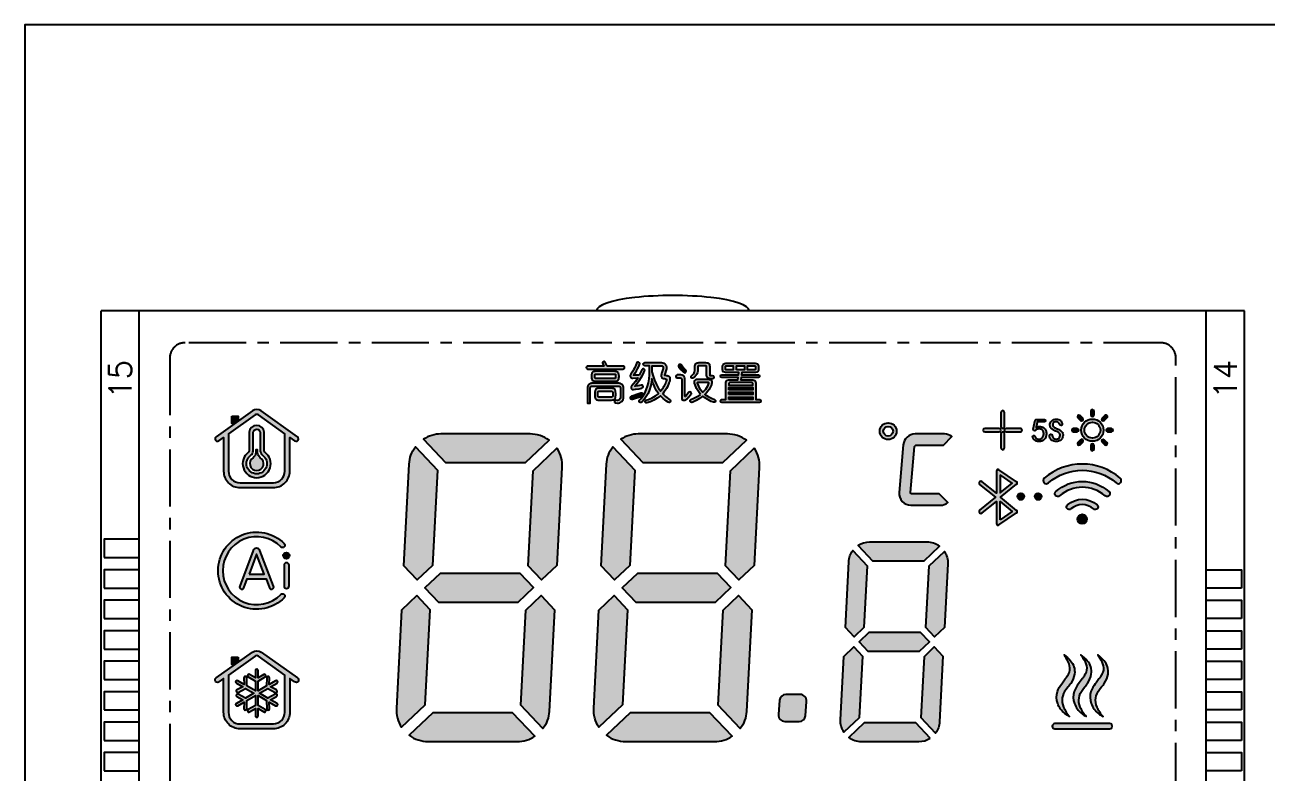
# Model space of a CAD drawing. Header units: millimetres. Extents: x -41 to 727, y -91 to 104.
# Drawn here: x 441.6 to 604.5, y 5.9 to 104 of the extents above; entities that cross this region are included whole.
import ezdxf
from ezdxf.enums import TextEntityAlignment as Align

# ---------------------------------------------------------------- set-up
doc = ezdxf.new("R2010")
doc.units = ezdxf.units.MM
doc.header["$LTSCALE"] = 3
doc.header["$MEASUREMENT"] = 0
doc.linetypes.add('CENTER', pattern=[2, 1.25, -0.25, 0.25, -0.25])
doc.layers.add('VA', color=5, linetype='Continuous')
doc.styles.add('ROMANS', font='romans.shx')

msp = doc.modelspace()

# ---------------------------------------------------------------- hatches: boundary and pattern name
h = msp.add_hatch(color=256)
h.dxf.hatch_style = 1
h.paths.add_polyline_path([(520.119, 59.183, -0.4142136), (520.319, 58.983), (520.319, 58.98, -0.4142136), (520.119, 58.78), (515.508, 58.78, -0.4142136), (515.308, 58.98), (515.308, 58.983, -0.4142136), (515.508, 59.183), (517.612, 59.183), (517.466, 59.463, -0.3879627), (517.536, 59.724), (517.567, 59.744, -0.4413695), (517.795, 59.683), (518.015, 59.26), (518.035, 59.183)])
h = msp.add_hatch(color=256)
h.dxf.hatch_style = 1
h.paths.add_polyline_path([(522.47, 58.415), (522.603, 58.699, -1), (522.962, 58.53), (522.796, 58.185), (522.63, 57.891), (522.278, 57.321), (521.99, 56.918), (521.663, 56.534, 0.0186718), (522.497, 56.675), (522.519, 56.679, -1), (522.595, 56.271), (522.239, 56.207), (521.74, 56.131), (521.501, 56.091, -0.742938), (521.26, 56.58), (521.452, 56.783), (521.759, 57.167), (522.086, 57.609), (521.412, 57.576, -0.6313318), (521.133, 58.094, 0.0140264), (521.496, 58.673, 0.0647316), (521.896, 59.529, -1.0691364), (522.303, 59.398, -0.0609235), (521.716, 58.3), (521.579, 58.082), (521.51, 57.974), (522.239, 57.974)])
h = msp.add_hatch(color=256)
h.dxf.hatch_style = 1
h.paths.add_polyline_path([(523.261, 54.327, -1), (523.136, 54.679), (523.487, 54.806), (523.948, 55.017), (524.39, 55.267), (524.774, 55.535), (524.793, 55.555), (524.524, 55.939), (524.294, 56.361), (524.102, 56.822), (524.097, 56.839, -0.0035211), (523.891, 57.513), (523.852, 56.995), (523.737, 56.495), (523.603, 56.035), (523.411, 55.593), (523.18, 55.19), (522.892, 54.787), (522.579, 54.437, -0.5960355), (522.241, 54.511, -0.2729123), (522.291, 54.704), (522.489, 54.902), (522.758, 55.247), (522.988, 55.631), (523.18, 56.054), (523.353, 56.515), (523.468, 56.975), (523.545, 57.494), (523.583, 58.031), (523.583, 59.222), (522.988, 59.222, -1), (522.991, 59.625), (525.176, 59.625, -0.4988755), (525.809, 58.792), (525.584, 57.998, -0.0060088), (525.81, 57.953), (525.927, 57.924), (525.985, 57.907), (526.041, 57.886, -0.3053892), (526.274, 57.601, -0.1281547), (526.137, 56.918), (525.945, 56.457, -0.0450918), (525.331, 55.535), (525.715, 55.19), (526.261, 54.761, -0.4159007), (526.313, 54.481, -0.4041159), (526.04, 54.427), (525.811, 54.575), (525.407, 54.902), (525.023, 55.267), (524.601, 54.959), (524.159, 54.691), (523.718, 54.479)])
h.paths.add_polyline_path([(524.716, 56.399), (524.505, 56.822), (524.313, 57.302), (524.14, 57.839), (523.967, 58.435), (523.967, 59.222), (525.12, 59.222, -0.5220244), (525.372, 58.859), (525.258, 58.465, 0.0452674), (525.131, 57.994), (525.125, 57.935), (525.124, 57.876, 0.3547982), (525.313, 57.591, 0.0011993), (525.804, 57.455, -0.3757653), (525.833, 57.411, -0.0187312), (525.796, 57.205, -0.1139991), (525.05, 55.886), (524.927, 56.054)])
h = msp.add_hatch(color=256)
h.dxf.hatch_style = 1
h.paths.add_polyline_path([(528.363, 58.63, -0.97673), (528.056, 58.366), (527.769, 58.684), (527.436, 59.036, -1.0026166), (527.749, 59.331), (527.942, 59.126), (528.287, 58.723)])
h = msp.add_hatch(color=256)
h.dxf.hatch_style = 1
h.paths.add_polyline_path([(531.842, 57.935, -0.9959682), (531.845, 57.509), (531.844, 57.509, -0.0163389), (531.583, 57.514), (531.512, 57.52), (531.442, 57.53), (531.374, 57.545, -0.2787801), (531.124, 57.759, -0.0582299), (531.087, 57.926), (531.071, 58.07), (531.071, 59.114, 0.4335865), (530.971, 59.222), (530.04, 59.222, 0.4181702), (529.94, 59.12, -0.0088838), (529.939, 58.786), (529.932, 58.654), (529.92, 58.522, -0.1875795), (529.548, 57.766, -0.0165763), (529.383, 57.626, -1.1166465), (529.141, 57.945, 0.1852404), (529.499, 58.41, 0.0674022), (529.545, 58.737), (529.546, 58.866, -0.0248368), (529.555, 59.136), (529.564, 59.207), (529.577, 59.278), (529.596, 59.345, -0.3002163), (529.858, 59.597, -0.0278271), (530.054, 59.625), (530.956, 59.625), (531.1, 59.612), (531.17, 59.601), (531.237, 59.585, -0.3243487), (531.475, 59.316, -0.0504411), (531.494, 59.121), (531.494, 58.127, 0.0123545), (531.514, 57.95, 0.0340918)])
h = msp.add_hatch(color=256)
h.dxf.hatch_style = 1
h.paths.add_polyline_path([(537.67, 58.367, -0.0641831), (537.37, 58.325), (535.723, 58.325), (535.684, 58.025), (537.846, 58.025, -0.4203569), (538.032, 57.843, -0.4142136), (537.85, 57.661), (535.636, 57.661), (535.599, 57.381), (537.023, 57.381, -0.012796), (537.17, 57.369, -0.3610414), (537.523, 57.069, -0.0453949), (537.541, 56.904), (537.541, 54.767), (538.041, 54.767, -1), (538.04, 54.403), (533.069, 54.403, -1), (533.068, 54.767), (533.606, 54.767), (533.606, 56.882), (533.608, 56.933), (533.612, 56.996, -0.3892403), (533.965, 57.367, -0.02002), (534.143, 57.381), (535.196, 57.381), (535.239, 57.661), (533.107, 57.661, -1), (533.106, 58.025), (535.294, 58.025), (535.34, 58.325), (533.7, 58.325), (533.639, 58.329), (533.57, 58.335, -0.1627333), (533.284, 58.434, -0.1358484), (533.2, 58.587, -0.097156), (533.173, 59.151), (533.185, 59.21), (533.202, 59.269, -0.2783089), (533.437, 59.514, -0.076953), (533.758, 59.551), (537.313, 59.551), (537.464, 59.543, -0.157647), (537.755, 59.452, -0.1327607), (537.854, 59.307, -0.134383), (537.893, 58.686), (537.881, 58.625), (537.864, 58.566, -0.2618114)])
h.paths.add_polyline_path([(534.028, 56.055), (534.028, 56.364), (537.138, 56.364), (537.138, 56.055)])
h.paths.add_polyline_path([(537.038, 57.018, -0.4142136), (537.138, 56.918), (537.138, 56.688), (534.028, 56.688), (534.028, 56.918, -0.4142136), (534.128, 57.018)])
h.paths.add_polyline_path([(534.028, 55.421), (534.028, 55.731), (537.138, 55.731), (537.138, 55.421)])
h.paths.add_polyline_path([(534.028, 54.767), (534.028, 55.097), (537.138, 55.097), (537.138, 54.767)])
h.paths.add_polyline_path([(537.516, 59.091), (537.516, 58.785, -0.4142136), (537.416, 58.685), (536.476, 58.685), (536.476, 59.191), (537.416, 59.191, -0.4142136)])
h.paths.add_polyline_path([(534.998, 58.685), (534.998, 59.191), (536.073, 59.191), (536.073, 58.685)])
h.paths.add_polyline_path([(533.555, 58.785), (533.555, 59.091, -0.4142136), (533.655, 59.191), (534.594, 59.191), (534.594, 58.685), (533.655, 58.685, -0.4142136)])
h = msp.add_hatch(color=256)
h.dxf.hatch_style = 1
h.paths.add_polyline_path([(519.014, 57.148), (516.575, 57.148, -0.0404817), (516.299, 57.184, -0.2430771), (516.099, 57.346, -0.0854484), (516.046, 57.573, -0.0562072), (516.045, 58.095), (516.057, 58.162), (516.073, 58.228, -0.2850464), (516.305, 58.491, -0.0689949), (516.633, 58.531), (518.956, 58.531, -0.0430384), (519.234, 58.505, -0.2893877), (519.5, 58.28, -0.0865552), (519.559, 57.887, -0.0227862), (519.549, 57.629), (519.542, 57.56), (519.532, 57.491), (519.518, 57.425, -0.2916762), (519.309, 57.189, -0.0667477)])
h.paths.add_polyline_path([(519.059, 57.548), (516.53, 57.548, -0.4142136), (516.43, 57.648), (516.43, 58.031, -0.4142136), (516.53, 58.131), (519.059, 58.131, -0.4142136), (519.159, 58.031), (519.159, 57.648, -0.4142136)])
h = msp.add_hatch(color=256)
h.dxf.hatch_style = 1
h.paths.add_polyline_path([(528.713, 55.693, -1.0569177), (529.042, 55.447), (528.729, 55.075, -0.0461129), (528.427, 54.795, -0.2141189), (528.006, 54.684, -0.3824432), (527.834, 54.874), (527.827, 54.959), (527.827, 57.398), (527.815, 57.503, 0.3345626), (527.732, 57.591), (527.615, 57.609), (527.241, 57.609, -1), (527.241, 58.012), (527.711, 58.012, -0.0715744), (528.012, 57.943, -0.2783529), (528.205, 57.692, -0.0267985), (528.23, 57.494), (528.23, 55.246, 0.7174827), (528.351, 55.205), (528.633, 55.574)])
h = msp.add_hatch(color=256)
h.dxf.hatch_style = 1
h.paths.add_polyline_path([(530.303, 55.459), (530.015, 55.823), (529.766, 56.246), (529.574, 56.707), (529.505, 56.918, -0.5223109), (529.883, 57.455), (531.282, 57.455), (531.4, 57.443), (531.467, 57.433), (531.531, 57.42, -0.296716), (531.756, 57.217, -0.1154292), (531.765, 56.924, -0.0645782), (531.639, 56.54), (531.417, 56.111), (531.056, 55.655, -0.0315993), (530.879, 55.459), (531.302, 55.19), (531.743, 54.959), (532.137, 54.779, -0.4118997), (532.239, 54.524, -0.4059234), (531.988, 54.419), (531.686, 54.537), (531.244, 54.767), (530.822, 55.055), (530.61, 55.209), (530.15, 54.902), (529.708, 54.652), (529.286, 54.441), (529.167, 54.407, -0.947134), (529.034, 54.791), (529.401, 54.94), (529.862, 55.171), (530.226, 55.401)])
h.paths.add_polyline_path([(529.902, 56.913, -0.5384366), (529.994, 57.052), (531.26, 57.052, -0.5218147), (531.354, 56.918), (531.206, 56.515), (530.937, 56.092), (530.61, 55.727), (530.572, 55.747), (530.303, 56.073), (530.073, 56.515)])
h = msp.add_hatch(color=256)
h.dxf.hatch_style = 1
h.paths.add_polyline_path([(520.185, 56.318), (520.185, 55.11, -0.4142136), (519.382, 54.307), (519.149, 54.341, -1.0069975), (519.202, 54.679), (519.382, 54.65, 0.4142136), (519.782, 55.05), (519.782, 56.334, 0.4142136), (519.582, 56.534), (516.027, 56.534, 0.4142136), (515.827, 56.334), (515.827, 54.307), (515.443, 54.307), (515.443, 56.318, -0.4142136), (516.043, 56.918), (519.585, 56.918, -0.4142136)])
h = msp.add_hatch(color=256)
h.dxf.hatch_style = 1
h.paths.add_polyline_path([(518.784, 56.249, -0.2713981), (519.091, 56.053, -0.0955189), (519.159, 55.74, -0.0267849), (519.166, 55.43), (519.163, 55.326), (519.157, 55.223), (519.149, 55.125), (519.143, 55.078), (519.135, 55.032), (519.126, 54.989, -0.2551324), (518.947, 54.762, -0.0838297), (518.622, 54.71), (516.967, 54.71, -0.0218223), (516.751, 54.732, -0.3598868), (516.462, 54.996, -0.059251), (516.423, 55.438, -0.0253275), (516.431, 55.748), (516.442, 55.846), (516.45, 55.893), (516.46, 55.938), (516.471, 55.981, -0.3019211), (516.731, 56.235, -0.0516237), (517.025, 56.265), (518.564, 56.265, -0.0233896)])
h.paths.add_polyline_path([(518.667, 55.11), (516.922, 55.11, -0.4142136), (516.822, 55.21), (516.822, 55.765, -0.4142136), (516.922, 55.865), (518.667, 55.865, -0.4142136), (518.767, 55.765), (518.767, 55.21, -0.4142136)])
h = msp.add_hatch(color=256)
h.dxf.hatch_style = 1
h.paths.add_polyline_path([(522.355, 55.151), (521.894, 54.998), (521.375, 54.844), (521.299, 54.833, -0.9602534), (521.222, 55.227), (521.471, 55.286), (521.951, 55.439), (522.479, 55.609, -0.9812898), (522.605, 55.242)])
h = msp.add_hatch(color=256)
h.dxf.hatch_style = 1
h.paths.add_polyline_path([(477.036, 49.368), (476.403, 49.819), (476.403, 45.377, -0.4142136), (474.245, 43.218), (469.877, 43.218, -0.4142136), (467.719, 45.377), (467.719, 49.809), (467.1, 49.368, -1), (466.729, 49.889), (471.488, 53.282, -0.320007), (472.649, 53.282), (477.408, 49.889, -1)])
h.paths.add_polyline_path([(468.359, 50.265), (471.859, 52.761, -0.320007), (472.277, 52.761), (475.763, 50.276), (475.763, 45.377, -0.4071099), (474.244, 43.858), (469.877, 43.858, -0.427121), (468.359, 45.376)])
h = msp.add_hatch(color=256)
h.dxf.hatch_style = 1
h.paths.add_polyline_path([(468.808, 52.609), (469.607, 52.609), (469.607, 52.206), (468.808, 51.636)])
h = msp.add_hatch(color=256)
h.dxf.hatch_style = 1
h.paths.add_polyline_path([(569.702, 53.1, -1), (570.155, 53.1), (570.155, 51.216, -1), (569.702, 51.216)])
h = msp.add_hatch(color=256)
h.dxf.hatch_style = 1
h.paths.add_polyline_path([(574.212, 52.077, -0.3530577), (574.309, 52.156), (575.405, 52.156, -1), (575.405, 51.854), (574.481, 51.854), (574.459, 51.736), (574.436, 51.624), (574.413, 51.519), (574.391, 51.421), (574.369, 51.329), (574.346, 51.244), (574.323, 51.166), (574.313, 51.131), (574.413, 51.174), (574.511, 51.206), (574.605, 51.23), (574.698, 51.244), (574.783, 51.249), (574.882, 51.237), (574.979, 51.219), (575.074, 51.194), (575.167, 51.162), (575.203, 51.147), (575.296, 51.095), (575.377, 51.036), (575.446, 50.971), (575.503, 50.899), (575.505, 50.896), (575.55, 50.8), (575.591, 50.709), (575.625, 50.619), (575.64, 50.576), (575.656, 50.481), (575.667, 50.383), (575.672, 50.282), (575.673, 50.223), (575.661, 50.127), (575.642, 50.031), (575.616, 49.934), (575.589, 49.854), (575.55, 49.755), (575.503, 49.668), (575.445, 49.592), (575.388, 49.534), (575.315, 49.469), (575.235, 49.413), (575.148, 49.365), (575.069, 49.332), (574.98, 49.301), (574.888, 49.279), (574.791, 49.266), (574.689, 49.262), (574.615, 49.265), (574.52, 49.277), (574.428, 49.3), (574.338, 49.333), (574.25, 49.379), (574.165, 49.435), (574.145, 49.45), (574.08, 49.504), (574.022, 49.567), (573.969, 49.64), (573.923, 49.724), (573.883, 49.817), (573.869, 49.861, -0.9731098), (574.17, 49.967), (574.205, 49.886), (574.254, 49.799), (574.309, 49.727), (574.37, 49.671), (574.437, 49.631), (574.512, 49.605), (574.531, 49.601), (574.641, 49.588), (574.743, 49.588), (574.837, 49.601), (574.923, 49.628), (575.001, 49.668), (575.002, 49.668), (575.081, 49.725), (575.15, 49.792), (575.208, 49.87), (575.253, 49.954), (575.283, 50.041), (575.304, 50.135), (575.316, 50.235), (575.321, 50.341), (575.307, 50.446), (575.283, 50.543), (575.248, 50.632), (575.203, 50.71), (575.135, 50.786), (575.058, 50.847), (574.974, 50.892), (574.918, 50.912), (574.827, 50.932), (574.732, 50.937), (574.633, 50.929), (574.548, 50.912), (574.454, 50.883), (574.369, 50.84), (574.292, 50.784), (574.243, 50.739, -0.7582472), (573.956, 50.894)])
h = msp.add_hatch(color=256)
h.dxf.hatch_style = 1
h.paths.add_polyline_path([(576.246, 51.839, -0.1389538), (576.632, 52.15, -0.1022771), (576.984, 52.206, -0.076019), (577.29, 52.157, -0.22226), (577.669, 51.817, -0.0522403), (577.745, 51.616, -1), (577.377, 51.53, 0.2084767), (577.162, 51.823, 0.0492371), (577.096, 51.85, 0.1277405), (576.789, 51.851, 0.1303464), (576.621, 51.761, 0.058092), (576.576, 51.705, 0.195068), (576.527, 51.357, 0.1682631), (576.72, 51.12, 0.0491396), (576.977, 50.99, -0.0209443), (577.325, 50.833, -0.0418514), (577.529, 50.706, -0.1444983), (577.819, 50.329, -0.1229068), (577.846, 49.95, -0.2419556), (577.478, 49.393, -0.1190331), (577.021, 49.267, -0.0798545), (576.642, 49.303, -0.2935705), (576.076, 49.919, -0.0167541), (576.062, 50.014, -1), (576.448, 50.045, 0.2454459), (576.659, 49.67, 0.0700694), (576.788, 49.609, 0.1369926), (577.143, 49.609, 0.1217667), (577.329, 49.711, 0.2525376), (577.459, 50.163, 0.1902833), (577.202, 50.481, 0.0374123), (576.882, 50.642), (576.794, 50.679, -0.0511074), (576.496, 50.83, -0.1065521), (576.221, 51.091, -0.0721518), (576.151, 51.243, -0.2060557)])
h = msp.add_hatch(color=256)
h.dxf.hatch_style = 1
h.paths.add_polyline_path([(580.096, 52.676), (580.448, 52.324, -1), (580.152, 52.027), (579.8, 52.379, -1)])
h = msp.add_hatch(color=256)
h.dxf.hatch_style = 1
h.paths.add_polyline_path([(581.712, 52.223, -1), (581.712, 49.303, -1)])
h.paths.add_polyline_path([(581.712, 51.804, -1), (581.712, 49.722, -1)])
h = msp.add_hatch(color=256)
h.dxf.hatch_style = 1
h.paths.add_polyline_path([(581.922, 53.258), (581.922, 52.76, -1), (581.503, 52.76), (581.503, 53.258, -1)])
h = msp.add_hatch(color=256)
h.dxf.hatch_style = 1
h.paths.add_polyline_path([(583.625, 52.379), (583.273, 52.027, -1), (582.977, 52.324), (583.329, 52.676, -1)])
h = msp.add_hatch(color=256)
h.dxf.hatch_style = 1
h.paths.add_polyline_path([(473.143, 47.861, -3.083722), (470.979, 47.861, 0.1781588), (471.082, 48.047), (471.082, 50.486, -0.9208959), (473.04, 50.486), (473.04, 48.047, 0.1781588)])
h.paths.add_polyline_path([(471.587, 50.461, -0.8883522), (472.535, 50.461), (472.535, 48.018, 0.2024993), (472.834, 47.461, -3.1438354), (471.288, 47.461, 0.2024993), (471.587, 48.018)])
h = msp.add_hatch(color=256)
h.dxf.hatch_style = 1
h.paths.add_polyline_path([(554.913, 51.721, -1), (554.913, 49.532, -1)])
h.paths.add_polyline_path([(554.913, 51.265, -1), (554.913, 49.988, -1)])
h = msp.add_hatch(color=256)
h.dxf.hatch_style = 1
h.paths.add_polyline_path([(569.475, 50.989, -1), (569.475, 50.536), (567.591, 50.536, -1), (567.591, 50.989)])
h = msp.add_hatch(color=256)
h.dxf.hatch_style = 1
h.paths.add_polyline_path([(570.155, 50.31), (570.155, 48.426, -1), (569.702, 48.426), (569.702, 50.31, -1)])
h = msp.add_hatch(color=256)
h.dxf.hatch_style = 1
h.paths.add_polyline_path([(570.381, 50.989), (572.265, 50.989, -1), (572.265, 50.536), (570.381, 50.536, -1)])
h = msp.add_hatch(color=256)
h.dxf.hatch_style = 1
h.paths.add_polyline_path([(579.217, 50.972), (579.715, 50.972, -1), (579.715, 50.553), (579.217, 50.553, -1)])
h = msp.add_hatch(color=256)
h.dxf.hatch_style = 1
h.paths.add_polyline_path([(584.208, 50.553), (583.71, 50.553, -1), (583.71, 50.972), (584.208, 50.972, -1)])
h = msp.add_hatch(color=256)
h.dxf.hatch_style = 1
h.paths.add_polyline_path([(510.415, 49.442), (507.311, 46.497), (496.852, 46.497), (493.938, 49.568, -0.1468707), (496.241, 50.259), (507.933, 50.259, -0.1602696)])
h = msp.add_hatch(color=256)
h.dxf.hatch_style = 1
h.paths.add_polyline_path([(536.307, 49.442), (533.203, 46.497), (522.745, 46.497), (519.831, 49.568, -0.1468707), (522.133, 50.259), (533.825, 50.259, -0.1602696)])
h = msp.add_hatch(color=256)
h.dxf.hatch_style = 1
h.paths.add_polyline_path([(562.306, 50.259, -0.1725859), (563.287, 49.91), (562.155, 48.771), (558.561, 48.771, 0.3888787), (558.38, 48.605), (557.854, 42.596, 0.4400105), (558.036, 42.398), (561.609, 42.398), (562.74, 41.259, -0.1725859), (561.76, 40.91), (557.9, 40.91, -0.4400105), (556.353, 42.598), (556.899, 48.842, -0.3888787), (558.446, 50.259)])
h = msp.add_hatch(color=256)
h.dxf.hatch_style = 1
h.paths.add_polyline_path([(579.8, 49.147), (580.152, 49.499, -1), (580.448, 49.202), (580.096, 48.85, -1)])
h = msp.add_hatch(color=256)
h.dxf.hatch_style = 1
h.paths.add_polyline_path([(581.503, 48.268), (581.503, 48.765, -1), (581.922, 48.765), (581.922, 48.268, -1)])
h = msp.add_hatch(color=256)
h.dxf.hatch_style = 1
h.paths.add_polyline_path([(583.329, 48.85), (582.977, 49.202, -1), (583.273, 49.499), (583.625, 49.147, -1)])
h = msp.add_hatch(color=256)
h.dxf.hatch_style = 1
h.paths.add_polyline_path([(471.946, 47.811), (471.948, 48.167), (472.174, 48.167), (472.176, 47.811, 0.2044719), (472.527, 47.149, -3.6247888), (471.595, 47.149, 0.2044719)])
h = msp.add_hatch(color=256)
h.dxf.hatch_style = 1
h.paths.add_polyline_path([(495.791, 45.49), (495.138, 33.016), (493.129, 31.11), (491.368, 32.966), (492.066, 46.298, -0.1468707), (492.877, 48.561)])
h = msp.add_hatch(color=256)
h.dxf.hatch_style = 1
h.paths.add_polyline_path([(512.107, 45.86), (511.434, 33.013), (509.429, 31.11), (507.665, 32.969), (508.318, 45.436), (511.422, 48.381, -0.1602696)])
h = msp.add_hatch(color=256)
h.dxf.hatch_style = 1
h.paths.add_polyline_path([(521.683, 45.49), (521.03, 33.016), (519.021, 31.11), (517.26, 32.966), (517.959, 46.298, -0.1468707), (518.769, 48.561)])
h = msp.add_hatch(color=256)
h.dxf.hatch_style = 1
h.paths.add_polyline_path([(538, 45.86), (537.326, 33.013), (535.321, 31.11), (533.557, 32.969), (534.21, 45.436), (537.314, 48.381, -0.1602696)])
h = msp.add_hatch(color=256)
h.dxf.hatch_style = 1
h.paths.add_polyline_path([(571.755, 43.992, -0.5010448), (571.768, 43.655), (569.667, 41.947), (571.768, 40.239, -0.5010448), (571.755, 39.903), (569.448, 38.321, -0.6035165), (569.12, 38.494), (569.12, 41.394), (567.246, 39.917, -1), (566.902, 40.257), (568.988, 41.947), (566.902, 43.638, -1), (567.246, 43.977), (569.12, 42.501), (569.12, 45.4, -0.6035165), (569.448, 45.573)])
h.paths.add_polyline_path([(569.603, 39.013), (569.603, 41.377), (571.18, 40.095)])
h.paths.add_polyline_path([(571.18, 43.8), (569.603, 42.518), (569.603, 44.882)])
h = msp.add_hatch(color=256)
h.dxf.hatch_style = 1
h.paths.add_polyline_path([(585.366, 44.447, -1), (584.834, 43.834, 0.3736696), (575.935, 43.834, -1), (575.403, 44.447, -0.3736696)])
h = msp.add_hatch(color=256)
h.dxf.hatch_style = 1
h.paths.add_polyline_path([(583.869, 42.723, -1), (583.369, 42.147, 0.3736696), (577.401, 42.147, -1), (576.901, 42.723, -0.3736696)])
h = msp.add_hatch(color=256)
h.dxf.hatch_style = 1
h.paths.add_polyline_path([(572.315, 42.471, -1), (572.315, 41.605, -1)])
h = msp.add_hatch(color=256)
h.dxf.hatch_style = 1
h.paths.add_polyline_path([(574.578, 42.471, -1), (574.578, 41.605, -1)])
h = msp.add_hatch(color=256)
h.dxf.hatch_style = 1
h.paths.add_polyline_path([(581.876, 40.429, 0.3736696), (578.893, 40.429, -1), (578.432, 40.96, -0.3736696), (582.337, 40.96, -1)])
h = msp.add_hatch(color=256)
h.dxf.hatch_style = 1
h.paths.add_polyline_path([(580.385, 39.716, -1), (580.385, 38.484, -1)])
h = msp.add_hatch(color=256)
h.dxf.hatch_style = 1
h.paths.add_polyline_path([(475.246, 35.444, 2.4448988), (475.246, 29.192, -1), (475.68, 28.766, -2.4448988), (475.68, 35.87, -1)])
h = msp.add_hatch(color=256)
h.dxf.hatch_style = 1
h.paths.add_polyline_path([(561.643, 35.532), (559.631, 33.623), (552.851, 33.623), (550.962, 35.614, -0.1468707), (552.454, 36.062), (560.034, 36.062, -0.1602696)])
h = msp.add_hatch(color=256)
h.dxf.hatch_style = 1
h.paths.add_polyline_path([(472.489, 34.969), (474.275, 30.276, -1), (473.731, 30.069), (473.289, 31.231), (470.819, 31.231), (470.377, 30.069, -1), (469.832, 30.276), (471.618, 34.969, -0.6893743)])
h.paths.add_polyline_path([(472.054, 34.475), (473.056, 31.843), (471.052, 31.843)])
h = msp.add_hatch(color=256)
h.dxf.hatch_style = 1
h.paths.add_polyline_path([(475.955, 34.695, -1), (475.955, 33.894, -1)])
h = msp.add_hatch(color=256)
h.dxf.hatch_style = 1
h.paths.add_polyline_path([(552.163, 32.97), (551.739, 24.883), (550.437, 23.648), (549.295, 24.851), (549.748, 33.494, -0.1468707), (550.274, 34.961)])
h = msp.add_hatch(color=256)
h.dxf.hatch_style = 1
h.paths.add_polyline_path([(562.74, 33.21), (562.304, 24.881), (561.004, 23.648), (559.86, 24.853), (560.284, 32.935), (562.296, 34.844, -0.1602696)])
h = msp.add_hatch(color=256)
h.dxf.hatch_style = 1
h.paths.add_polyline_path([(476.3, 33.032), (476.3, 30.309, -1), (475.659, 30.309), (475.659, 33.032, -1)])
h = msp.add_hatch(color=256)
h.dxf.hatch_style = 1
h.paths.add_polyline_path([(508.368, 30.103), (506.357, 28.195), (495.896, 28.195), (494.136, 30.049), (496.147, 31.957), (506.608, 31.957)])
h = msp.add_hatch(color=256)
h.dxf.hatch_style = 1
h.paths.add_polyline_path([(532.501, 31.957), (534.26, 30.103), (532.249, 28.195), (521.788, 28.195), (520.029, 30.049), (522.039, 31.957)])
h = msp.add_hatch(color=256)
h.dxf.hatch_style = 1
h.paths.add_polyline_path([(494.832, 27.19), (494.178, 14.716), (491.075, 11.771, -0.1602696), (490.389, 14.292), (491.062, 27.131), (493.075, 29.042)])
h = msp.add_hatch(color=256)
h.dxf.hatch_style = 1
h.paths.add_polyline_path([(510.43, 13.854, -0.1468707), (509.619, 11.591), (506.705, 14.662), (507.359, 27.129), (509.375, 29.042), (511.129, 27.193)])
h = msp.add_hatch(color=256)
h.dxf.hatch_style = 1
h.paths.add_polyline_path([(520.071, 14.716), (516.967, 11.771, -0.1602696), (516.281, 14.292), (516.954, 27.131), (518.967, 29.042), (520.724, 27.19)])
h = msp.add_hatch(color=256)
h.dxf.hatch_style = 1
h.paths.add_polyline_path([(536.322, 13.854, -0.1468707), (535.512, 11.591), (532.597, 14.662), (533.251, 27.129), (535.267, 29.042), (537.021, 27.193)])
h = msp.add_hatch(color=256)
h.dxf.hatch_style = 1
h.paths.add_polyline_path([(560.316, 22.995), (559.012, 21.758), (552.23, 21.758), (551.09, 22.96), (552.393, 24.197), (559.175, 24.197)])
h = msp.add_hatch(color=256)
h.dxf.hatch_style = 1
h.paths.add_polyline_path([(477.408, 18.239, -1), (477.036, 17.718), (476.403, 18.169), (476.403, 13.727, -0.4164658), (474.228, 11.568), (474.219, 11.568), (469.877, 11.568, -0.4142136), (467.719, 13.727), (467.719, 18.159), (467.1, 17.718, -1), (466.729, 18.239), (471.488, 21.632, -0.320007), (472.649, 21.632)])
h.paths.add_polyline_path([(475.763, 18.626), (475.763, 13.727, -0.4071099), (474.244, 12.208), (469.877, 12.208, -0.427121), (468.359, 13.726), (468.359, 18.615), (471.859, 21.111, -0.320007), (472.277, 21.111)])
h = msp.add_hatch(color=256)
h.dxf.hatch_style = 1
h.paths.add_polyline_path([(551.541, 21.107), (551.117, 13.02), (549.105, 11.11, -0.1602696), (548.661, 12.745), (549.097, 21.068), (550.402, 22.307)])
h = msp.add_hatch(color=256)
h.dxf.hatch_style = 1
h.paths.add_polyline_path([(562.106, 21.108), (561.653, 12.461, -0.1468707), (561.127, 10.994), (559.238, 12.985), (559.662, 21.067), (560.969, 22.307)])
h = msp.add_hatch(color=256)
h.dxf.hatch_style = 1
h.paths.add_polyline_path([(579.365, 18.755, -0.1152356), (578.873, 17.528, -0.0235657), (578.519, 17.061), (578.338, 16.834), (578.251, 16.719, 0.2843803), (577.914, 14.413, 0.0636339), (578.71, 13.166, -0.0263592), (578.107, 13.564, -0.144655), (577.156, 14.89, -0.1768491), (577.125, 16.452, -0.0736922), (577.693, 17.483), (577.784, 17.608), (578.157, 18.106, 0.0161763), (578.418, 18.48), (578.494, 18.606), (578.564, 18.732, 0.19634), (578.724, 19.834, 0.082282), (578.273, 20.852, 0.00683), (578.008, 21.29, -0.0344924), (578.838, 20.502, -0.2209951)])
h = msp.add_hatch(color=256)
h.dxf.hatch_style = 1
h.paths.add_polyline_path([(580.473, 20.852, 0.00683), (580.208, 21.29, -0.0344924), (581.038, 20.502, -0.2209951), (581.565, 18.755, -0.1152356), (581.073, 17.528, -0.0235657), (580.719, 17.061), (580.538, 16.834), (580.451, 16.719, 0.2843803), (580.114, 14.413, 0.0636339), (580.91, 13.166, -0.0263592), (580.307, 13.564, -0.144655), (579.356, 14.89, -0.1768491), (579.325, 16.452, -0.0736922), (579.893, 17.483), (579.984, 17.608), (580.357, 18.106, 0.0161763), (580.618, 18.48), (580.694, 18.606), (580.764, 18.732, 0.19634), (580.924, 19.834, 0.082282)])
h = msp.add_hatch(color=256)
h.dxf.hatch_style = 1
h.paths.add_polyline_path([(582.673, 20.852, 0.00683), (582.408, 21.29, -0.0344924), (583.238, 20.502, -0.2209951), (583.765, 18.755, -0.1152356), (583.273, 17.528, -0.0235657), (582.919, 17.061), (582.738, 16.834), (582.651, 16.719, 0.2843803), (582.314, 14.413, 0.0636339), (583.11, 13.166, -0.0263592), (582.507, 13.564, -0.144655), (581.556, 14.89, -0.1768491), (581.525, 16.452, -0.0736922), (582.093, 17.483), (582.184, 17.608), (582.557, 18.106, 0.0161763), (582.818, 18.48), (582.894, 18.606), (582.964, 18.732, 0.19634), (583.124, 19.834, 0.082282)])
h = msp.add_hatch(color=256)
h.dxf.hatch_style = 1
h.paths.add_polyline_path([(469.607, 20.959), (469.607, 20.556), (468.808, 19.986), (468.808, 20.959)])
h = msp.add_hatch(color=256)
h.dxf.hatch_style = 1
h.paths.add_polyline_path([(473.171, 18.394), (472.239, 17.828), (472.239, 16.545), (473.351, 17.187), (473.374, 18.273, -1.021645), (473.731, 18.265), (473.713, 17.396), (474.548, 17.878, -1.0304778), (474.726, 17.568), (473.892, 17.086), (474.657, 16.666, -1), (474.485, 16.352), (473.529, 16.877), (472.418, 16.236), (473.529, 15.594), (474.485, 16.119, -1), (474.657, 15.805), (473.892, 15.385), (474.726, 14.903, -1.0304778), (474.548, 14.593), (473.713, 15.075), (473.731, 14.202, -1), (473.374, 14.194), (473.351, 15.284), (472.239, 15.926), (472.239, 14.643), (473.171, 14.078, -1.0034444), (472.985, 13.772), (472.239, 14.224), (472.239, 13.26, -1.0304778), (471.882, 13.26), (471.882, 14.224), (471.135, 13.772, -1), (470.95, 14.078), (471.882, 14.643), (471.882, 15.926), (470.77, 15.284), (470.747, 14.194, -1), (470.39, 14.202), (470.408, 15.075), (469.573, 14.593, -1.0304778), (469.395, 14.903), (470.229, 15.385), (469.464, 15.805, -1), (469.636, 16.119), (470.592, 15.594), (471.703, 16.236), (470.592, 16.877), (469.636, 16.352, -1), (469.464, 16.666), (470.229, 17.086), (469.395, 17.568, -1.0304778), (469.573, 17.878), (470.408, 17.396), (470.39, 18.269, -1), (470.747, 18.277), (470.77, 17.187), (471.882, 16.545), (471.882, 17.828), (470.95, 18.394, -1), (471.135, 18.699), (471.882, 18.247), (471.882, 19.211, -1.0304778), (472.239, 19.211), (472.239, 18.247), (472.986, 18.699, -1)])
h = msp.add_hatch(color=256)
h.dxf.hatch_style = 1
h.paths.add_polyline_path([(544.213, 15.16), (544.049, 13.288, -0.3888787), (543.221, 12.529), (541.342, 12.529, -0.4400105), (540.513, 13.433), (540.677, 15.305, -0.3888787), (541.506, 16.064), (543.384, 16.064, -0.4400105)])
h = msp.add_hatch(color=256)
h.dxf.hatch_style = 1
h.paths.add_polyline_path([(505.644, 13.655), (508.558, 10.584, -0.1468707), (506.256, 9.893), (494.563, 9.893, -0.1602696), (492.082, 10.709), (495.186, 13.655)])
h = msp.add_hatch(color=256)
h.dxf.hatch_style = 1
h.paths.add_polyline_path([(534.45, 10.584, -0.1468707), (532.148, 9.893), (520.456, 9.893, -0.1602696), (517.974, 10.709), (521.078, 13.655), (531.536, 13.655)])
h = msp.add_hatch(color=256)
h.dxf.hatch_style = 1
h.paths.add_polyline_path([(558.947, 9.893), (551.367, 9.893, -0.1602696), (549.758, 10.422), (551.77, 12.332), (558.55, 12.332), (560.439, 10.341, -0.1468707)])
h = msp.add_hatch(color=256)
h.dxf.hatch_style = 1
h.paths.add_polyline_path([(583.982, 11.568), (576.787, 11.568, -1), (576.787, 12.244), (583.984, 12.244, -1.0019711)])

# ---------------------------------------------------------------- linework, layer by layer
for p, q in [((451.658, -51.963), (451.658, 66.437)), ((601.658, 66.437), (451.658, 66.437)), ((456.658, -51.963), (456.658, 66.437)), ((596.658, -51.963), (596.658, 66.437)), ((601.658, -51.963), (601.658, 66.437))]:
    msp.add_line(p, q)
msp.add_lwpolyline([(441.695, -91.038), (726.785, -91.038), (726.785, 103.962), (441.637, 103.962), (441.637, -91.096)])
for points in [[(518.035, 59.183), (518.015, 59.26), (517.795, 59.683, 0.4413695), (517.567, 59.744), (517.536, 59.724, 0.3879627), (517.466, 59.463), (517.612, 59.183), (515.508, 59.183, 0.4142136), (515.308, 58.983), (515.308, 58.98, 0.4142136), (515.508, 58.78), (520.119, 58.78, 0.4142136), (520.319, 58.98), (520.319, 58.983, 0.4142136), (520.119, 59.183)], [(522.239, 57.974), (521.51, 57.974), (521.579, 58.082), (521.716, 58.3, 0.0609235), (522.303, 59.398, 1.0691364), (521.896, 59.529, -0.0647316), (521.496, 58.673, -0.0140264), (521.133, 58.094, 0.6313318), (521.412, 57.576), (522.086, 57.609), (521.759, 57.167), (521.452, 56.783), (521.26, 56.58, 0.742938), (521.501, 56.091), (521.74, 56.131), (522.239, 56.207), (522.595, 56.271, 1), (522.519, 56.679), (522.497, 56.675, -0.0186718), (521.663, 56.534), (521.99, 56.918), (522.278, 57.321), (522.63, 57.891), (522.796, 58.185), (522.962, 58.53, 1), (522.603, 58.699), (522.47, 58.415)], [(523.261, 54.327, -1), (523.136, 54.679), (523.487, 54.806), (523.948, 55.017), (524.39, 55.267), (524.774, 55.535), (524.793, 55.555), (524.524, 55.939), (524.294, 56.361), (524.102, 56.822), (524.097, 56.839, -0.0035211), (523.891, 57.513), (523.852, 56.995), (523.737, 56.495), (523.603, 56.035), (523.411, 55.593), (523.18, 55.19), (522.892, 54.787), (522.579, 54.437, -0.5960355), (522.241, 54.511, -0.2729123), (522.291, 54.704), (522.489, 54.902), (522.758, 55.247), (522.988, 55.631), (523.18, 56.054), (523.353, 56.515), (523.468, 56.975), (523.545, 57.494), (523.583, 58.031), (523.583, 59.222), (522.988, 59.222, -1), (522.991, 59.625), (525.176, 59.625, -0.4988755), (525.809, 58.792), (525.584, 57.998, -0.0060088), (525.81, 57.953), (525.927, 57.924), (525.985, 57.907), (526.041, 57.886, -0.3053892), (526.274, 57.601, -0.1281547), (526.137, 56.918), (525.945, 56.457, -0.0450918), (525.331, 55.535), (525.715, 55.19), (526.261, 54.761, -0.4159007), (526.313, 54.481, -0.4041159), (526.04, 54.427), (525.811, 54.575), (525.407, 54.902), (525.023, 55.267), (524.601, 54.959), (524.159, 54.691), (523.718, 54.479)], [(524.716, 56.399), (524.505, 56.822), (524.313, 57.302), (524.14, 57.839), (523.967, 58.435), (523.967, 59.222), (525.12, 59.222, -0.5220244), (525.372, 58.859), (525.258, 58.465, 0.0452674), (525.131, 57.994), (525.125, 57.935), (525.124, 57.876, 0.3547982), (525.313, 57.591, 0.0011993), (525.804, 57.455, -0.3757653), (525.833, 57.411, -0.0187312), (525.796, 57.205, -0.1139991), (525.05, 55.886), (524.927, 56.054)], [(528.287, 58.723), (527.942, 59.126), (527.749, 59.331, 1.0026166), (527.436, 59.036), (527.769, 58.684), (528.056, 58.366, 0.97673), (528.363, 58.63)], [(531.842, 57.935, -0.9959682), (531.845, 57.509), (531.844, 57.509, -0.0163389), (531.583, 57.514), (531.512, 57.52), (531.442, 57.53), (531.374, 57.545, -0.2787801), (531.124, 57.759, -0.0582299), (531.087, 57.926), (531.071, 58.07), (531.071, 59.114, 0.4335865), (530.971, 59.222), (530.04, 59.222, 0.4181702), (529.94, 59.12, -0.0088838), (529.939, 58.786), (529.932, 58.654), (529.92, 58.522, -0.1875795), (529.548, 57.766, -0.0165763), (529.383, 57.626, -1.1166465), (529.141, 57.945, 0.1852404), (529.499, 58.41, 0.0674022), (529.545, 58.737), (529.546, 58.866, -0.0248368), (529.555, 59.136), (529.564, 59.207), (529.577, 59.278), (529.596, 59.345, -0.3002163), (529.858, 59.597, -0.0278271), (530.054, 59.625), (530.956, 59.625), (531.1, 59.612), (531.17, 59.601), (531.237, 59.585, -0.3243487), (531.475, 59.316, -0.0504411), (531.494, 59.121), (531.494, 58.127, 0.0123545), (531.514, 57.95, 0.0340918)], [(537.67, 58.367, -0.0641831), (537.37, 58.325), (535.723, 58.325), (535.684, 58.025), (537.846, 58.025, -0.4203569), (538.032, 57.843, -0.4142136), (537.85, 57.661), (535.636, 57.661), (535.599, 57.381), (537.023, 57.381, -0.012796), (537.17, 57.369, -0.3610414), (537.523, 57.069, -0.0453949), (537.541, 56.904), (537.541, 54.767), (538.041, 54.767, -1), (538.04, 54.403), (533.069, 54.403, -1), (533.068, 54.767), (533.606, 54.767), (533.606, 56.882), (533.608, 56.933), (533.612, 56.996, -0.3892403), (533.965, 57.367, -0.02002), (534.143, 57.381), (535.196, 57.381), (535.239, 57.661), (533.107, 57.661, -1), (533.106, 58.025), (535.294, 58.025), (535.34, 58.325), (533.7, 58.325), (533.639, 58.329), (533.57, 58.335, -0.1627333), (533.284, 58.434, -0.1358484), (533.2, 58.587, -0.097156), (533.173, 59.151), (533.185, 59.21), (533.202, 59.269, -0.2783089), (533.437, 59.514, -0.076953), (533.758, 59.551), (537.313, 59.551), (537.464, 59.543, -0.157647), (537.755, 59.452, -0.1327607), (537.854, 59.307, -0.134383), (537.893, 58.686), (537.881, 58.625), (537.864, 58.566, -0.2618114)], [(533.555, 58.785), (533.555, 59.091, -0.4142136), (533.655, 59.191), (534.594, 59.191), (534.594, 58.685), (533.655, 58.685, -0.4142136)], [(537.516, 59.091), (537.516, 58.785, -0.4142136), (537.416, 58.685), (536.476, 58.685), (536.476, 59.191), (537.416, 59.191, -0.4142136)], [(519.014, 57.148), (516.575, 57.148, -0.0404817), (516.299, 57.184, -0.2430771), (516.099, 57.346, -0.0854484), (516.046, 57.573, -0.0562072), (516.045, 58.095), (516.057, 58.162), (516.073, 58.228, -0.2850464), (516.305, 58.491, -0.0689949), (516.633, 58.531), (518.956, 58.531, -0.0430384), (519.234, 58.505, -0.2893877), (519.5, 58.28, -0.0865552), (519.559, 57.887, -0.0227862), (519.549, 57.629), (519.542, 57.56), (519.532, 57.491), (519.518, 57.425, -0.2916762), (519.309, 57.189, -0.0667477)], [(519.059, 57.548), (516.53, 57.548, -0.4142136), (516.43, 57.648), (516.43, 58.031, -0.4142136), (516.53, 58.131), (519.059, 58.131, -0.4142136), (519.159, 58.031), (519.159, 57.648, -0.4142136)], [(528.633, 55.574), (528.351, 55.205, -0.7174827), (528.23, 55.246), (528.23, 57.494, 0.0267985), (528.205, 57.692, 0.2783529), (528.012, 57.943, 0.0715744), (527.711, 58.012), (527.241, 58.012, 1), (527.241, 57.609), (527.615, 57.609), (527.732, 57.591, -0.3345626), (527.815, 57.503), (527.827, 57.398), (527.827, 54.959), (527.834, 54.874, 0.3824432), (528.006, 54.684, 0.2141189), (528.427, 54.795, 0.0461129), (528.729, 55.075), (529.042, 55.447, 1.0569177), (528.713, 55.693)], [(530.303, 55.459), (530.015, 55.823), (529.766, 56.246), (529.574, 56.707), (529.505, 56.918, -0.5223109), (529.883, 57.455), (531.282, 57.455), (531.4, 57.443), (531.467, 57.433), (531.531, 57.42, -0.296716), (531.756, 57.217, -0.1154292), (531.765, 56.924, -0.0645782), (531.639, 56.54), (531.417, 56.111), (531.056, 55.655, -0.0315993), (530.879, 55.459), (531.302, 55.19), (531.743, 54.959), (532.137, 54.779, -0.4118997), (532.239, 54.524, -0.4059234), (531.988, 54.419), (531.686, 54.537), (531.244, 54.767), (530.822, 55.055), (530.61, 55.209), (530.15, 54.902), (529.708, 54.652), (529.286, 54.441), (529.167, 54.407, -0.947134), (529.034, 54.791), (529.401, 54.94), (529.862, 55.171), (530.226, 55.401)], [(529.902, 56.913, -0.5384366), (529.994, 57.052), (531.26, 57.052, -0.5218147), (531.354, 56.918), (531.206, 56.515), (530.937, 56.092), (530.61, 55.727), (530.572, 55.747), (530.303, 56.073), (530.073, 56.515)], [(534.128, 57.018, 0.4142136), (534.028, 56.918), (534.028, 56.688), (537.138, 56.688), (537.138, 56.918, 0.4142136), (537.038, 57.018)], [(519.585, 56.918), (516.043, 56.918, 0.4142136), (515.443, 56.318), (515.443, 54.307), (515.827, 54.307), (515.827, 56.334, -0.4142136), (516.027, 56.534), (519.582, 56.534, -0.4142136), (519.782, 56.334), (519.782, 55.05, -0.4142136), (519.382, 54.65), (519.202, 54.679, 1.0069975), (519.149, 54.341), (519.382, 54.307, 0.4142136), (520.185, 55.11), (520.185, 56.318, 0.4142136)], [(518.564, 56.265), (517.025, 56.265, 0.0516237), (516.731, 56.235, 0.3019211), (516.471, 55.981), (516.46, 55.938), (516.45, 55.893), (516.442, 55.846), (516.431, 55.748, 0.0253275), (516.423, 55.438, 0.059251), (516.462, 54.996, 0.3598868), (516.751, 54.732, 0.0218223), (516.967, 54.71), (518.622, 54.71, 0.0838297), (518.947, 54.762, 0.2551324), (519.126, 54.989), (519.135, 55.032), (519.143, 55.078), (519.149, 55.125), (519.157, 55.223), (519.163, 55.326), (519.166, 55.43, 0.0267849), (519.159, 55.74, 0.0955189), (519.091, 56.053, 0.2713981), (518.784, 56.249, 0.0233896)], [(518.667, 55.11), (516.922, 55.11, -0.4142136), (516.822, 55.21), (516.822, 55.765, -0.4142136), (516.922, 55.865), (518.667, 55.865, -0.4142136), (518.767, 55.765), (518.767, 55.21, -0.4142136)], [(522.605, 55.242, 0.9812898), (522.479, 55.609), (521.951, 55.439), (521.471, 55.286), (521.222, 55.227, 0.9602534), (521.299, 54.833), (521.375, 54.844), (521.894, 54.998), (522.355, 55.151)], [(477.408, 49.889), (472.649, 53.282, 0.320007), (471.488, 53.282), (466.729, 49.889, 1), (467.1, 49.368), (467.719, 49.809), (467.719, 45.377, 0.4142136), (469.877, 43.218), (474.245, 43.218, 0.4142136), (476.403, 45.377), (476.403, 49.819), (477.036, 49.368, 1)], [(468.359, 45.376, 0.427121), (469.877, 43.858), (474.244, 43.858, 0.4071099), (475.763, 45.377), (475.763, 50.276), (472.277, 52.761, 0.320007), (471.859, 52.761), (468.359, 50.265)], [(569.702, 51.216, 1), (570.155, 51.216), (570.155, 53.1, 1), (569.702, 53.1)], [(574.212, 52.077, -0.3530577), (574.309, 52.156), (575.405, 52.156, -1), (575.405, 51.854), (574.481, 51.854), (574.459, 51.736), (574.436, 51.624), (574.413, 51.519), (574.391, 51.421), (574.369, 51.329), (574.346, 51.244), (574.323, 51.166), (574.313, 51.131), (574.413, 51.174), (574.511, 51.206), (574.605, 51.23), (574.698, 51.244), (574.783, 51.249), (574.882, 51.237), (574.979, 51.219), (575.074, 51.194), (575.167, 51.162), (575.203, 51.147), (575.296, 51.095), (575.377, 51.036), (575.446, 50.971), (575.503, 50.899), (575.505, 50.896), (575.55, 50.8), (575.591, 50.709), (575.625, 50.619), (575.64, 50.576), (575.656, 50.481), (575.667, 50.383), (575.672, 50.282), (575.673, 50.223), (575.661, 50.127), (575.642, 50.031), (575.616, 49.934), (575.589, 49.854), (575.55, 49.755), (575.503, 49.668), (575.445, 49.592), (575.388, 49.534), (575.315, 49.469), (575.235, 49.413), (575.148, 49.365), (575.069, 49.332), (574.98, 49.301), (574.888, 49.279), (574.791, 49.266), (574.689, 49.262), (574.615, 49.265), (574.52, 49.277), (574.428, 49.3), (574.338, 49.333), (574.25, 49.379), (574.165, 49.435), (574.145, 49.45), (574.08, 49.504), (574.022, 49.567), (573.969, 49.64), (573.923, 49.724), (573.883, 49.817), (573.869, 49.861, -0.9731098), (574.17, 49.967), (574.205, 49.886), (574.254, 49.799), (574.309, 49.727), (574.37, 49.671), (574.437, 49.631), (574.512, 49.605), (574.531, 49.601), (574.641, 49.588), (574.743, 49.588), (574.837, 49.601), (574.923, 49.628), (575.001, 49.668), (575.002, 49.668), (575.081, 49.725), (575.15, 49.792), (575.208, 49.87), (575.253, 49.954), (575.283, 50.041), (575.304, 50.135), (575.316, 50.235), (575.321, 50.341), (575.307, 50.446), (575.283, 50.543), (575.248, 50.632), (575.203, 50.71), (575.135, 50.786), (575.058, 50.847), (574.974, 50.892), (574.918, 50.912), (574.827, 50.932), (574.732, 50.937), (574.633, 50.929), (574.548, 50.912), (574.454, 50.883), (574.369, 50.84), (574.292, 50.784), (574.243, 50.739, -0.7582472), (573.956, 50.894)], [(576.246, 51.839, -0.1389538), (576.632, 52.15, -0.1022771), (576.984, 52.206, -0.076019), (577.29, 52.157, -0.22226), (577.669, 51.817, -0.0522403), (577.745, 51.616, -1), (577.377, 51.53, 0.2084767), (577.162, 51.823, 0.0492371), (577.096, 51.85, 0.1277405), (576.789, 51.851, 0.1303464), (576.621, 51.761, 0.058092), (576.576, 51.705, 0.195068), (576.527, 51.357, 0.1682631), (576.72, 51.12, 0.0491396), (576.977, 50.99, -0.0209443), (577.325, 50.833, -0.0418514), (577.529, 50.706, -0.1444983), (577.819, 50.329, -0.1229068), (577.846, 49.95, -0.2419556), (577.478, 49.393, -0.1190331), (577.021, 49.267, -0.0798545), (576.642, 49.303, -0.2935705), (576.076, 49.919, -0.0167541), (576.062, 50.014, -1), (576.448, 50.045, 0.2454459), (576.659, 49.67, 0.0700694), (576.788, 49.609, 0.1369926), (577.143, 49.609, 0.1217667), (577.329, 49.711, 0.2525376), (577.459, 50.163, 0.1902833), (577.202, 50.481, 0.0374123), (576.882, 50.642), (576.794, 50.679, -0.0511074), (576.496, 50.83, -0.1065521), (576.221, 51.091, -0.0721518), (576.151, 51.243, -0.2060557)], [(579.8, 52.379), (580.152, 52.027, 1), (580.448, 52.324), (580.096, 52.676, 1)], [(581.503, 53.258), (581.503, 52.76, 1), (581.922, 52.76), (581.922, 53.258, 1)], [(583.329, 52.676), (582.977, 52.324, 1), (583.273, 52.027), (583.625, 52.379, 1)], [(473.04, 48.047), (473.04, 50.486, 0.9208959), (471.082, 50.486), (471.082, 48.047, -0.1781588), (470.979, 47.861, 3.083722), (473.143, 47.861, -0.1781588)], [(471.587, 50.461, -0.8883522), (472.535, 50.461), (472.535, 48.018, 0.2024993), (472.834, 47.461, -3.1438354), (471.288, 47.461, 0.2024993), (471.587, 48.018)], [(567.591, 50.989, 1), (567.591, 50.536), (569.475, 50.536, 1), (569.475, 50.989)], [(569.702, 50.31), (569.702, 48.426, 1), (570.155, 48.426), (570.155, 50.31, 1)], [(570.381, 50.536), (572.265, 50.536, 1), (572.265, 50.989), (570.381, 50.989, 1)], [(579.217, 50.553), (579.715, 50.553, 1), (579.715, 50.972), (579.217, 50.972, 1)], [(584.208, 50.972), (583.71, 50.972, 1), (583.71, 50.553), (584.208, 50.553, 1)], [(507.933, 50.259), (496.241, 50.259, 0.1468707), (493.938, 49.568), (496.852, 46.497), (507.311, 46.497), (510.415, 49.442, 0.1602696)], [(533.825, 50.259), (522.133, 50.259, 0.1468707), (519.831, 49.568), (522.745, 46.497), (533.203, 46.497), (536.307, 49.442, 0.1602696)], [(558.446, 50.259, 0.3888787), (556.899, 48.842), (556.353, 42.598, 0.4400105), (557.9, 40.91), (561.76, 40.91, 0.1725859), (562.74, 41.259), (561.609, 42.398), (558.036, 42.398, -0.4400105), (557.854, 42.596), (558.38, 48.605, -0.3888787), (558.561, 48.771), (562.155, 48.771), (563.287, 49.91, 0.1725859), (562.306, 50.259)], [(580.096, 48.85), (580.448, 49.202, 1), (580.152, 49.499), (579.8, 49.147, 1)], [(581.922, 48.268), (581.922, 48.765, 1), (581.503, 48.765), (581.503, 48.268, 1)], [(583.625, 49.147), (583.273, 49.499, 1), (582.977, 49.202), (583.329, 48.85, 1)], [(471.595, 47.149, 3.6247888), (472.527, 47.149, -0.2044719), (472.176, 47.811), (472.174, 48.167), (471.948, 48.167), (471.946, 47.811, -0.2044719)], [(495.791, 45.49), (495.138, 33.016), (493.129, 31.11), (491.368, 32.966), (492.066, 46.298, -0.1468707), (492.877, 48.561)], [(512.107, 45.86), (511.434, 33.013), (509.429, 31.11), (507.665, 32.969), (508.318, 45.436), (511.422, 48.381, -0.1602696)], [(521.683, 45.49), (521.03, 33.016), (519.021, 31.11), (517.26, 32.966), (517.959, 46.298, -0.1468707), (518.769, 48.561)], [(538, 45.86), (537.326, 33.013), (535.321, 31.11), (533.557, 32.969), (534.21, 45.436), (537.314, 48.381, -0.1602696)], [(569.448, 45.573, 0.6035165), (569.12, 45.4), (569.12, 42.501), (567.246, 43.977, 1), (566.902, 43.638), (568.988, 41.947), (566.902, 40.257, 1), (567.246, 39.917), (569.12, 41.394), (569.12, 38.494, 0.6035165), (569.448, 38.321), (571.755, 39.903, 0.5010448), (571.768, 40.239), (569.667, 41.947), (571.768, 43.655, 0.5010448), (571.755, 43.992)], [(575.403, 44.447, 1), (575.935, 43.834, -0.3736696), (584.834, 43.834, 1), (585.366, 44.447, 0.3736696)], [(583.869, 42.723, -1), (583.369, 42.147, 0.3736696), (577.401, 42.147, -1), (576.901, 42.723, -0.3736696)], [(581.876, 40.429, 0.3736696), (578.893, 40.429, -1), (578.432, 40.96, -0.3736696), (582.337, 40.96, -1)], [(475.246, 35.444, 2.4448988), (475.246, 29.192, -1), (475.68, 28.766, -2.4448988), (475.68, 35.87, -1)], [(560.034, 36.062), (552.454, 36.062, 0.1468707), (550.962, 35.614), (552.851, 33.623), (559.631, 33.623), (561.643, 35.532, 0.1602696)], [(471.618, 34.969), (469.832, 30.276, 1), (470.377, 30.069), (470.819, 31.231), (473.289, 31.231), (473.731, 30.069, 1), (474.275, 30.276), (472.489, 34.969, 0.6893743)], [(552.163, 32.97), (551.739, 24.883), (550.437, 23.648), (549.295, 24.851), (549.748, 33.494, -0.1468707), (550.274, 34.961)], [(562.74, 33.21), (562.304, 24.881), (561.004, 23.648), (559.86, 24.853), (560.284, 32.935), (562.296, 34.844, -0.1602696)], [(475.659, 33.032), (475.659, 30.309, 1), (476.3, 30.309), (476.3, 33.032, 1)], [(493.075, 29.042), (491.062, 27.131), (490.389, 14.292, 0.1602696), (491.075, 11.771), (494.178, 14.716), (494.832, 27.19)], [(510.43, 13.854, -0.1468707), (509.619, 11.591), (506.705, 14.662), (507.359, 27.129), (509.375, 29.042), (511.129, 27.193)], [(520.071, 14.716), (516.967, 11.771, -0.1602696), (516.281, 14.292), (516.954, 27.131), (518.967, 29.042), (520.724, 27.19)], [(536.322, 13.854, -0.1468707), (535.512, 11.591), (532.597, 14.662), (533.251, 27.129), (535.267, 29.042), (537.021, 27.193)], [(477.408, 18.239, -1), (477.036, 17.718), (476.403, 18.169), (476.403, 13.727, -0.4164658), (474.228, 11.568), (474.219, 11.568), (469.877, 11.568, -0.4142136), (467.719, 13.727), (467.719, 18.159), (467.1, 17.718, -1), (466.729, 18.239), (471.488, 21.632, -0.320007), (472.649, 21.632)], [(472.277, 21.111, 0.320007), (471.859, 21.111), (468.359, 18.615), (468.359, 13.726, 0.427121), (469.877, 12.208), (474.244, 12.208, 0.4071099), (475.763, 13.727), (475.763, 18.626)], [(551.541, 21.107), (551.117, 13.02), (549.105, 11.11, -0.1602696), (548.661, 12.745), (549.097, 21.068), (550.402, 22.307)], [(562.106, 21.108), (561.653, 12.461, -0.1468707), (561.127, 10.994), (559.238, 12.985), (559.662, 21.067), (560.969, 22.307)], [(579.365, 18.755, -0.1152356), (578.873, 17.528, -0.0235657), (578.519, 17.061), (578.338, 16.834), (578.251, 16.719, 0.2843803), (577.914, 14.413, 0.0636339), (578.71, 13.166, -0.0263592), (578.107, 13.564, -0.144655), (577.156, 14.89, -0.1768491), (577.125, 16.452, -0.0736922), (577.693, 17.483), (577.784, 17.608), (578.157, 18.106, 0.0161763), (578.418, 18.48), (578.494, 18.606), (578.564, 18.732, 0.19634), (578.724, 19.834, 0.082282), (578.273, 20.852, 0.00683), (578.008, 21.29, -0.0344924), (578.838, 20.502, -0.2209951)], [(580.924, 19.834, -0.19634), (580.764, 18.732), (580.694, 18.606), (580.618, 18.48, -0.0161763), (580.357, 18.106), (579.984, 17.608), (579.893, 17.483, 0.0736922), (579.325, 16.452, 0.1768491), (579.356, 14.89, 0.144655), (580.307, 13.564, 0.0263592), (580.91, 13.166, -0.0636339), (580.114, 14.413, -0.2843803), (580.451, 16.719), (580.538, 16.834), (580.719, 17.061, 0.0235657), (581.073, 17.528, 0.1152356), (581.565, 18.755, 0.2209951), (581.038, 20.502, 0.0344924), (580.208, 21.29, -0.00683), (580.473, 20.852, -0.082282)], [(583.124, 19.834, -0.19634), (582.964, 18.732), (582.894, 18.606), (582.818, 18.48, -0.0161763), (582.557, 18.106), (582.184, 17.608), (582.093, 17.483, 0.0736922), (581.525, 16.452, 0.1768491), (581.556, 14.89, 0.144655), (582.507, 13.564, 0.0263592), (583.11, 13.166, -0.0636339), (582.314, 14.413, -0.2843803), (582.651, 16.719), (582.738, 16.834), (582.919, 17.061, 0.0235657), (583.273, 17.528, 0.1152356), (583.765, 18.755, 0.2209951), (583.238, 20.502, 0.0344924), (582.408, 21.29, -0.00683), (582.673, 20.852, -0.082282)], [(472.986, 18.699), (472.239, 18.247), (472.239, 19.211, 1.0304778), (471.882, 19.211), (471.882, 18.247), (471.135, 18.699, 1), (470.95, 18.394), (471.882, 17.828), (471.882, 16.545), (470.77, 17.187), (470.747, 18.277, 1), (470.39, 18.269), (470.408, 17.396), (469.573, 17.878, 1.0304778), (469.395, 17.568), (470.229, 17.086), (469.464, 16.666, 1), (469.636, 16.352), (470.592, 16.877), (471.703, 16.236), (470.592, 15.594), (469.636, 16.119, 1), (469.464, 15.805), (470.229, 15.385), (469.395, 14.903, 1.0304778), (469.573, 14.593), (470.408, 15.075), (470.39, 14.202, 1), (470.747, 14.194), (470.77, 15.284), (471.882, 15.926), (471.882, 14.643), (470.95, 14.078, 1), (471.135, 13.772), (471.882, 14.224), (471.882, 13.26, 1.0304778), (472.239, 13.26), (472.239, 14.224), (472.985, 13.772, 1.0034444), (473.171, 14.078), (472.239, 14.643), (472.239, 15.926), (473.351, 15.284), (473.374, 14.194, 1), (473.731, 14.202), (473.713, 15.075), (474.548, 14.593, 1.0304778), (474.726, 14.903), (473.892, 15.385), (474.657, 15.805, 1), (474.485, 16.119), (473.529, 15.594), (472.418, 16.236), (473.529, 16.877), (474.485, 16.352, 1), (474.657, 16.666), (473.892, 17.086), (474.726, 17.568, 1.0304778), (474.548, 17.878), (473.713, 17.396), (473.731, 18.265, 1.021645), (473.374, 18.273), (473.351, 17.187), (472.239, 16.545), (472.239, 17.828), (473.171, 18.394, 1)], [(543.384, 16.064), (541.506, 16.064, 0.3888787), (540.677, 15.305), (540.513, 13.433, 0.4400105), (541.342, 12.529), (543.221, 12.529, 0.3888787), (544.049, 13.288), (544.213, 15.16, 0.4400105)], [(495.186, 13.655), (492.082, 10.709, 0.1602696), (494.563, 9.893), (506.256, 9.893, 0.1468707), (508.558, 10.584), (505.644, 13.655)], [(531.536, 13.655), (521.078, 13.655), (517.974, 10.709, 0.1602696), (520.456, 9.893), (532.148, 9.893, 0.1468707), (534.45, 10.584)], [(560.439, 10.341), (558.55, 12.332), (551.77, 12.332), (549.758, 10.422, 0.1602696), (551.367, 9.893), (558.947, 9.893, 0.1468707)], [(583.984, 12.244), (576.787, 12.244, 1), (576.787, 11.568), (583.982, 11.568, 1.0019711)]]:
    msp.add_lwpolyline(points, format="xyb", close=True)
for points in [[(534.998, 58.685), (534.998, 59.191), (536.073, 59.191), (536.073, 58.685)], [(534.028, 56.055), (534.028, 56.364), (537.138, 56.364), (537.138, 56.055)], [(534.028, 55.421), (534.028, 55.731), (537.138, 55.731), (537.138, 55.421)], [(534.028, 54.767), (534.028, 55.097), (537.138, 55.097), (537.138, 54.767)], [(468.808, 52.609), (469.607, 52.609), (469.607, 52.206), (468.808, 51.636)], [(569.603, 44.882), (569.603, 42.518), (571.18, 43.8)], [(569.603, 39.013), (569.603, 41.377), (571.18, 40.095)], [(452.058, 34.037), (456.658, 34.037), (456.658, 36.437), (452.058, 36.437)], [(471.052, 31.843), (473.056, 31.843), (472.054, 34.475)], [(452.058, 30.037), (456.658, 30.037), (456.658, 32.437), (452.058, 32.437)], [(506.608, 31.957), (496.147, 31.957), (494.136, 30.049), (495.896, 28.195), (506.357, 28.195), (508.368, 30.103)], [(522.039, 31.957), (520.029, 30.049), (521.788, 28.195), (532.249, 28.195), (534.26, 30.103), (532.501, 31.957)], [(601.258, 30.037), (596.658, 30.037), (596.658, 32.437), (601.258, 32.437)], [(452.058, 26.037), (456.658, 26.037), (456.658, 28.437), (452.058, 28.437)], [(601.258, 26.037), (596.658, 26.037), (596.658, 28.437), (601.258, 28.437)], [(452.058, 22.037), (456.658, 22.037), (456.658, 24.437), (452.058, 24.437)], [(601.258, 22.037), (596.658, 22.037), (596.658, 24.437), (601.258, 24.437)], [(559.175, 24.197), (552.393, 24.197), (551.09, 22.96), (552.23, 21.758), (559.012, 21.758), (560.316, 22.995)], [(452.058, 18.037), (456.658, 18.037), (456.658, 20.437), (452.058, 20.437)], [(469.607, 20.959), (469.607, 20.556), (468.808, 19.986), (468.808, 20.959)], [(601.258, 18.037), (596.658, 18.037), (596.658, 20.437), (601.258, 20.437)], [(452.058, 14.037), (456.658, 14.037), (456.658, 16.437), (452.058, 16.437)], [(601.258, 14.037), (596.658, 14.037), (596.658, 16.437), (601.258, 16.437)], [(452.058, 10.037), (456.658, 10.037), (456.658, 12.437), (452.058, 12.437)], [(601.258, 10.037), (596.658, 10.037), (596.658, 12.437), (601.258, 12.437)], [(452.058, 6.037), (456.658, 6.037), (456.658, 8.437), (452.058, 8.437)], [(601.258, 6.037), (596.658, 6.037), (596.658, 8.437), (601.258, 8.437)]]:
    msp.add_lwpolyline(points, close=True)
for centre, radius in [((581.712, 50.763), 1.46), ((554.913, 50.626), 1.094), ((554.913, 50.626), 0.638), ((581.712, 50.763), 1.041), ((572.315, 42.038), 0.433), ((574.578, 42.038), 0.433), ((580.385, 39.1), 0.616), ((475.955, 34.294), 0.4)]:
    msp.add_circle(centre, radius)
msp.add_ellipse((526.658, 66.437), major_axis=(10, 0), ratio=0.2, start_param=0, end_param=3.1415927)
at = {"layer": 'VA', "linetype": 'CENTER', "ltscale": 2}
msp.add_lwpolyline([(592.658, -45.763), (592.658, 60.237, 0.4142136), (590.658, 62.237), (462.658, 62.237, 0.4142136), (460.658, 60.237), (460.658, -45.763, 0.4142136), (462.658, -47.763), (590.658, -47.763, 0.4142136)], format="xyb", close=True, dxfattribs=at)

# ---------------------------------------------------------------- texts
at = {"style": 'ROMANS'}
for s, p in [('15', (454.158, 57.437)), ('14', (599.158, 57.437))]:
    msp.add_text(s, height=2.98, rotation=90, dxfattribs=at).set_placement(p, align=Align.MIDDLE)

doc.saveas('drawing.dxf')
